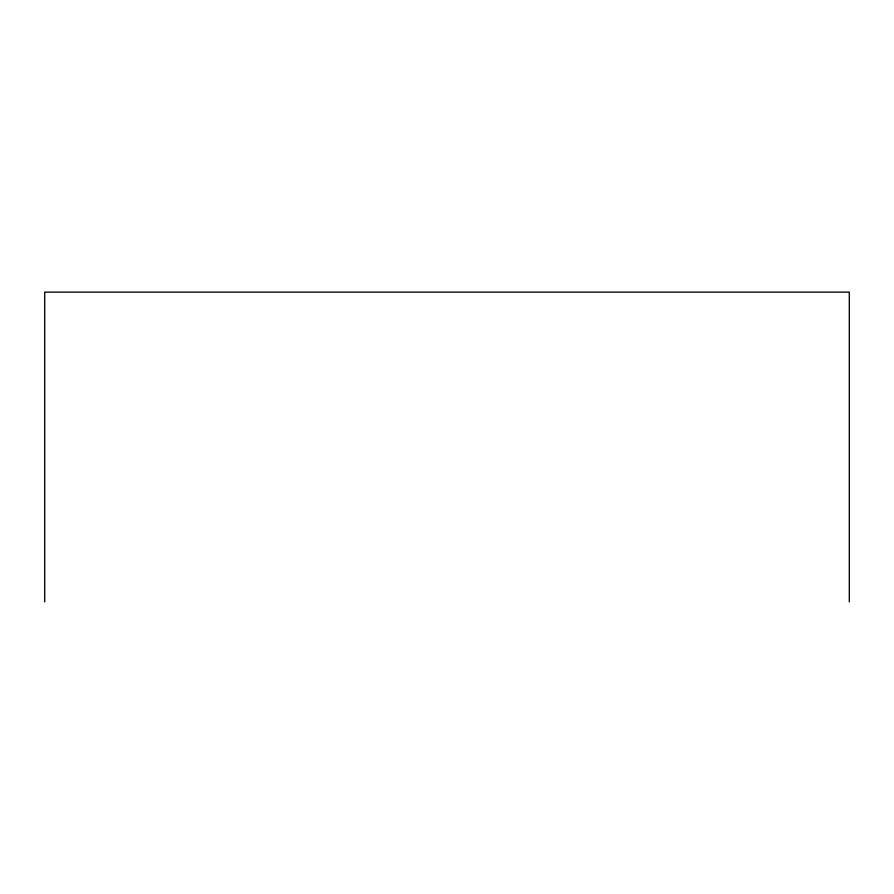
<?xml version="1.0" encoding="UTF-8"?>
<svg xmlns="http://www.w3.org/2000/svg" width="894" height="894" viewBox="0 0 894 894"><rect width="100%" height="100%" fill="white"/><g stroke="black" fill="none" stroke-linecap="round" stroke-linejoin="round"><path stroke-width="1.34" d="M849.3 601.874L849.3 292.126L44.7 292.126L44.7 601.874"/></g></svg>
